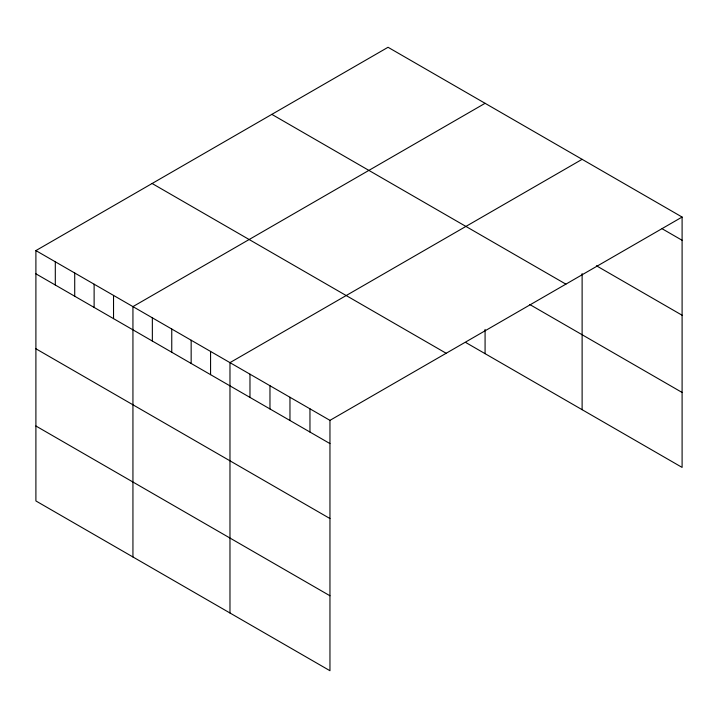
<?xml version="1.0" encoding="UTF-8"?>
<svg xmlns="http://www.w3.org/2000/svg" width="718" height="718" viewBox="0 0 718 718"><rect width="100%" height="100%" fill="white"/><g stroke="black" fill="none" stroke-linecap="round" stroke-linejoin="round"><path stroke-width="1.08" d="M682.1 217.051L329.957 420.362L329.957 670.72L35.9 500.949L35.9 250.591L388.043 47.28L682.1 217.051L682.1 467.409L465.677 342.459M485.081 103.302L132.938 306.613L132.938 556.971M582.119 159.333L229.975 362.635L229.975 612.992M662.104 228.737L682.1 240.279M596.407 265.759L682.1 315.238M271.835 114.368L565.892 284.149M529.722 304.486L682.1 392.459M152.108 183.494L446.165 353.265M35.9 250.591L329.957 420.362M35.9 273.818L329.957 443.589M35.9 348.769L329.957 518.54M35.9 425.998L329.957 595.769M582.119 273.603L582.119 409.691M485.081 329.418L485.081 353.66M309.961 408.82L309.961 432.048M289.964 397.269L289.964 420.497M269.968 385.728L269.968 408.955M249.972 374.186L249.972 397.413M210.571 351.434L210.571 374.661M191.159 340.224L191.159 363.461M171.755 329.024L171.755 352.251M152.351 317.823L152.351 341.05M113.534 295.412L113.534 318.639M94.121 284.202L94.121 307.43M74.717 273.002L74.717 296.229M55.304 261.792L55.304 285.019"/></g></svg>
